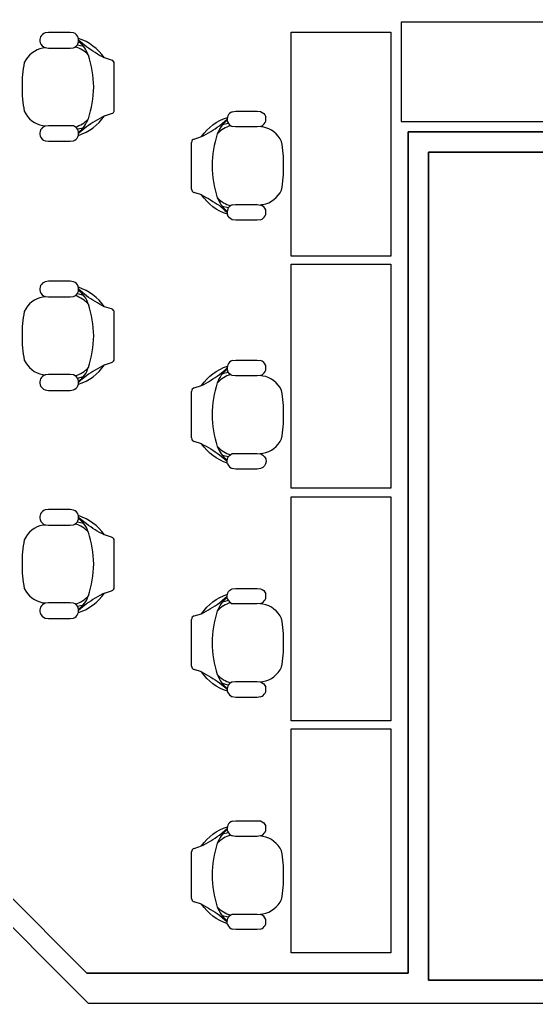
# Model space of a CAD drawing. Header units: inches. Extents: x 0 to 165, y 0 to 113.
# Drawn here: x 96.43 to 106.81, y 25.79 to 45.61 of the extents above; entities that cross this region are included whole.
import ezdxf

# ---------------------------------------------------------------- set-up
doc = ezdxf.new("R2010")
doc.units = ezdxf.units.IN
doc.header["$MEASUREMENT"] = 0
for name, color, linetype in [('COE', 2, 'Continuous'), ('Furnishings', 7, 'Continuous'), ('IntWalls', 5, 'Continuous')]:
    doc.layers.add(name, color=color, linetype=linetype)

msp = doc.modelspace()

# ---------------------------------------------------------------- linework, layer by layer
at = {"layer": 'COE'}
for points in [[(89.7, 97.98), (125.427, 97.98), (125.427, 96.419), (127.255, 96.419), (127.255, 22.914), (125.427, 22.914), (125.427, 21.357), (89.617, 21.357), (89.617, 26.496), (88.95, 26.496), (88.95, 30.445), (93.216, 30.445), (97.807, 25.85), (116.764, 25.85), (120.89, 29.975), (120.89, 45.28), (121.396, 45.28), (121.363, 88.884), (117.394, 92.854), (94.06, 92.862), (94.06, 89.671), (89.7, 89.671)], [(94.253, 63.973), (94.253, 61.001), (91.421, 61.001), (91.421, 46.552), (94.361, 46.552), (94.361, 29.872), (97.778, 26.455), (104.238, 26.455), (104.238, 43.353), (120.486, 43.353), (120.486, 45.688), (120.988, 45.688), (120.988, 63.973)], [(104.646, 42.945), (104.646, 26.311), (116.574, 26.311), (120.433, 30.165), (120.433, 42.945)]]:
    msp.add_lwpolyline(points, close=True, dxfattribs=at)
at = {"layer": 'Furnishings'}
for points in [[(106.219, 43.563), (108.595, 43.563), (108.595, 45.56), (104.094, 45.56), (104.094, 43.563)], [(103.884, 43.234), (103.884, 40.858), (101.883, 40.858), (101.883, 45.358), (103.884, 45.358)], [(103.884, 38.569), (103.884, 36.193), (101.883, 36.193), (101.883, 40.693), (103.884, 40.693)], [(103.884, 33.903), (103.884, 31.524), (101.883, 31.524), (101.883, 36.024), (103.884, 36.024)], [(103.884, 29.234), (103.884, 26.858), (101.883, 26.858), (101.883, 31.359), (103.884, 31.359)]]:
    msp.add_lwpolyline(points, close=True, dxfattribs=at)
for points in [[(96.942, 45.045), (97.008, 45.037), (97.445, 45.037), (97.51, 45.041, 0.402597), (97.605, 45.247, 0.228269), (97.51, 45.342), (97.445, 45.35), (97.012, 45.35), (96.942, 45.342)], [(98.276, 44.794), (98.132, 44.839, 0.165518), (97.609, 45.231)], [(98.128, 44.839, -0.032627), (97.77, 45.062), (97.659, 45.152), (97.613, 45.194)], [(97.547, 43.452, 0.139506), (97.811, 43.617, 0.071387), (97.918, 44.255, 0.071727), (97.811, 44.897, 0.139517), (97.547, 45.062)], [(96.522, 44.745, 0.063097), (96.481, 44.259, 0.063099), (96.522, 43.769)], [(97.609, 43.283, 0.16922), (98.132, 43.674), (98.276, 43.72)], [(98.132, 43.674, 0.036167), (97.77, 43.452), (97.659, 43.361), (97.613, 43.32)], [(99.936, 43.209), (100.084, 43.258, -0.166989), (100.603, 43.645)], [(100.084, 43.258, 0.039109), (100.442, 43.477), (100.553, 43.567), (100.599, 43.608)], [(100.701, 43.757), (100.771, 43.769), (101.2, 43.769), (101.27, 43.761, -0.239977), (101.373, 43.658)], [(100.669, 43.477, 0.143246), (100.401, 43.312, 0.068265), (100.294, 42.674, 0.067057), (100.401, 42.031, 0.133974), (100.669, 41.867)], [(101.315, 41.895, 0.246948), (101.69, 42.184, 0.063108), (101.731, 42.674, 0.064177), (101.69, 43.16, 0.250762), (101.315, 43.452)], [(100.603, 41.698, -0.166348), (100.084, 42.089), (99.936, 42.134)], [(100.084, 42.089, -0.026523), (100.442, 41.871), (100.553, 41.776), (100.599, 41.739)], [(101.27, 41.587), (101.2, 41.578), (100.771, 41.578), (100.701, 41.587, -0.195665), (100.607, 41.681)], [(98.276, 39.796), (98.132, 39.841, 0.165518), (97.609, 40.232)], [(96.897, 40.034, 0.246954), (96.522, 39.746, 0.063099), (96.481, 39.256, 0.064169), (96.522, 38.77, 0.250751), (96.897, 38.478)], [(97.547, 38.453, 0.139519), (97.811, 38.618, 0.072962), (97.918, 39.256, 0.072964), (97.811, 39.894, 0.13008), (97.547, 40.063)], [(98.128, 39.841, -0.03281), (97.77, 40.059), (97.659, 40.154), (97.613, 40.191)], [(97.609, 38.284, 0.173657), (98.132, 38.671), (98.276, 38.721)], [(98.132, 38.671, 0.036331), (97.77, 38.453), (97.659, 38.363), (97.613, 38.321)], [(99.936, 38.21), (100.084, 38.256, -0.166355), (100.603, 38.647)], [(96.942, 38.169), (97.012, 38.161), (97.445, 38.161), (97.51, 38.169, 0.402589), (97.605, 38.375, 0.228312), (97.51, 38.47), (97.445, 38.478), (97.008, 38.478), (96.942, 38.47)], [(100.084, 38.256, 0.032609), (100.442, 38.478), (100.553, 38.569), (100.599, 38.61)], [(100.599, 38.581, 0.160885), (100.401, 38.313, 0.067056), (100.294, 37.671, 0.067475), (100.401, 37.033, 0.143248), (100.669, 36.868)], [(101.27, 38.461), (101.204, 38.453), (100.767, 38.453), (100.701, 38.457, -0.195659), (100.607, 38.552)], [(101.69, 37.185, 0.063107), (101.731, 37.671, 0.063109), (101.69, 38.161)], [(100.603, 36.699, -0.163161), (100.084, 37.086), (99.936, 37.136)], [(100.084, 37.086, -0.039109), (100.442, 36.868), (100.553, 36.777), (100.599, 36.736)], [(100.607, 36.683, -0.402612), (100.701, 36.889), (100.767, 36.893), (101.204, 36.893), (101.273, 36.883, -0.734418), (101.27, 36.588), (101.2, 36.58), (100.771, 36.58), (100.701, 36.588)], [(97.547, 33.866, 0.13011), (97.811, 34.031, 0.071725), (97.918, 34.673, 0.072961), (97.811, 35.312, 0.139534), (97.547, 35.476)], [(98.276, 35.209), (98.132, 35.258, 0.166128), (97.609, 35.645)], [(98.128, 35.258, -0.039099), (97.77, 35.476), (97.659, 35.567), (97.613, 35.608)], [(96.897, 35.452, 0.250749), (96.522, 35.159, 0.063631), (96.481, 34.673, 0.0631), (96.522, 34.183, 0.246952), (96.897, 33.895)], [(97.609, 33.698, 0.169221), (98.132, 34.089), (98.276, 34.134)], [(98.132, 34.089, 0.030058), (97.77, 33.87), (97.659, 33.776), (97.613, 33.739)], [(100.607, 33.969, -0.402612), (100.701, 34.175), (100.771, 34.183), (101.2, 34.183), (101.27, 34.175, -0.229223), (101.373, 34.076)], [(96.942, 33.586), (97.012, 33.578), (97.445, 33.578), (97.51, 33.586, 0.402589), (97.605, 33.792, 0.228286), (97.51, 33.887), (97.445, 33.891), (97.008, 33.891), (96.942, 33.883, 0.432213), (96.843, 33.689)], [(99.936, 33.628), (100.084, 33.673, -0.166356), (100.603, 34.064)], [(100.084, 33.673, 0.026523), (100.442, 33.891), (100.553, 33.986), (100.599, 34.023)], [(100.669, 33.895, 0.133989), (100.401, 33.73, 0.067055), (100.294, 33.088, 0.068263), (100.401, 32.45, 0.143261), (100.669, 32.285)], [(101.315, 32.31, 0.250759), (101.69, 32.602, 0.06364), (101.731, 33.088, 0.06311), (101.69, 33.578, 0.246936), (101.315, 33.866)], [(100.603, 32.116, -0.166983), (100.084, 32.503), (99.936, 32.553)], [(100.084, 32.503, -0.039109), (100.442, 32.285), (100.553, 32.195), (100.599, 32.153)], [(100.701, 32.302), (100.767, 32.31), (101.204, 32.31), (101.27, 32.302, -0.239977), (101.373, 32.199)], [(99.936, 28.958), (100.084, 29.008, -0.167001), (100.603, 29.395)], [(100.084, 29.008, 0.039089), (100.442, 29.226), (100.553, 29.317), (100.599, 29.358)], [(100.701, 29.506), (100.771, 29.514), (101.2, 29.514), (101.27, 29.51, -0.239977), (101.373, 29.407)], [(100.669, 29.226, 0.143274), (100.401, 29.061, 0.067474), (100.294, 28.423, 0.067055), (100.401, 27.781, 0.126432), (100.669, 27.616)], [(101.315, 27.645, 0.246938), (101.69, 27.933, 0.063109), (101.731, 28.423, 0.063642), (101.69, 28.909)], [(100.603, 27.447, -0.166355), (100.084, 27.838), (99.936, 27.884)], [(100.084, 27.838, -0.026523), (100.442, 27.62), (100.553, 27.525), (100.599, 27.484)], [(100.607, 27.431, -0.402631), (100.701, 27.637), (100.767, 27.641), (101.204, 27.641), (101.27, 27.632)]]:
    msp.add_lwpolyline(points, format="xyb", dxfattribs=at)
for points in [[(97.56, 45.058), (97.56, 45.07)], [(97.589, 45.103), (97.712, 45.078)], [(98.33, 44.255), (98.33, 44.724)], [(98.33, 43.79), (98.33, 44.259)], [(97.51, 43.472), (97.445, 43.477), (97.008, 43.477), (96.942, 43.468)], [(97.56, 43.456), (97.56, 43.444)], [(97.589, 43.411), (97.712, 43.435)], [(100.623, 43.522), (100.5, 43.493)], [(100.652, 43.472), (100.656, 43.489)], [(101.27, 43.46), (101.204, 43.452), (100.767, 43.452), (100.701, 43.46)], [(96.942, 43.172), (97.012, 43.164), (97.445, 43.164), (97.51, 43.172)], [(99.882, 42.204), (99.882, 42.674), (99.882, 43.143)], [(100.623, 41.825), (100.5, 41.854)], [(100.652, 41.871), (100.656, 41.858)], [(100.701, 41.887), (100.767, 41.891), (101.204, 41.891), (101.27, 41.883)], [(97.51, 40.343), (97.445, 40.351), (97.012, 40.351), (96.942, 40.343)], [(96.942, 40.043), (97.008, 40.038), (97.445, 40.038), (97.51, 40.043)], [(97.56, 40.055), (97.56, 40.071)], [(97.589, 40.104), (97.712, 40.076)], [(98.33, 38.787), (98.33, 39.256), (98.33, 39.726)], [(100.701, 38.758), (100.771, 38.766), (101.2, 38.766), (101.27, 38.758)], [(97.56, 38.457), (97.56, 38.441)], [(100.623, 38.519), (100.5, 38.494)], [(100.652, 38.474), (100.656, 38.486)], [(97.589, 38.408), (97.712, 38.437)], [(99.882, 37.206), (99.882, 37.671), (99.882, 38.14)], [(100.652, 36.872), (100.656, 36.86)], [(100.623, 36.827), (100.5, 36.852)], [(97.51, 35.756), (97.445, 35.769), (97.012, 35.769), (96.942, 35.76)], [(97.56, 35.472), (97.56, 35.489)], [(97.589, 35.522), (97.712, 35.493)], [(96.942, 35.46), (97.008, 35.452), (97.445, 35.452), (97.51, 35.46)], [(98.33, 34.204), (98.33, 34.673), (98.33, 35.143)], [(100.623, 33.936), (100.5, 33.908)], [(100.652, 33.891), (100.656, 33.903)], [(97.56, 33.87), (97.56, 33.858)], [(97.589, 33.825), (97.712, 33.854)], [(101.27, 33.879), (101.204, 33.87), (100.767, 33.87), (100.701, 33.875)], [(99.882, 32.619), (99.882, 33.088), (99.882, 33.558)], [(100.623, 32.24), (100.5, 32.269)], [(100.652, 32.289), (100.656, 32.277)], [(101.27, 32.001), (101.2, 31.993), (100.771, 31.993), (100.701, 32.005)], [(100.623, 29.271), (100.5, 29.242)], [(100.652, 29.222), (100.656, 29.234)], [(101.27, 29.209), (101.204, 29.201), (100.767, 29.201), (100.701, 29.209)], [(99.882, 27.954), (99.882, 28.423), (99.882, 28.888)], [(100.623, 27.575), (100.5, 27.604)], [(100.652, 27.62), (100.656, 27.608)], [(101.27, 27.336), (101.2, 27.328), (100.771, 27.328), (100.701, 27.336)]]:
    msp.add_lwpolyline(points, dxfattribs=at)
for centre, radius, start, end in [((97.324, 44.752), 0.504, 16.7457, 54.994), ((97.324, 43.762), 0.504, 305.0061, 343.253), ((100.903, 43.162), 0.52, 125.8432, 163.2459), ((100.903, 42.185), 0.52, 196.7538, 234.1559), ((97.327, 39.758), 0.499, 15.9175, 54.9934), ((97.327, 38.755), 0.499, 305.0085, 344.0806), ((97.327, 35.175), 0.499, 15.9203, 54.9906), ((97.327, 34.172), 0.499, 305.0075, 344.0815), ((100.903, 33.576), 0.52, 125.846, 163.2431), ((100.903, 32.6), 0.52, 196.756, 234.155), ((100.903, 28.911), 0.52, 125.8432, 163.2459), ((100.907, 27.94), 0.527, 197.591, 234.1486)]:
    msp.add_arc(centre, radius, start, end, dxfattribs=at)
for points in [[(96.942, 45.342), (96.86, 45.317), (96.815, 45.227), (96.843, 45.144)], [(96.897, 45.033), (96.732, 45.008), (96.592, 44.897), (96.522, 44.745)], [(96.843, 45.144), (96.856, 45.099), (96.893, 45.062), (96.942, 45.045)], [(96.95, 45.041), (96.934, 45.041), (96.918, 45.037), (96.897, 45.033)], [(98.33, 44.724), (98.33, 44.757), (98.309, 44.786), (98.276, 44.794)], [(96.522, 43.769), (96.592, 43.617), (96.732, 43.505), (96.897, 43.481)], [(98.276, 43.72), (98.309, 43.728), (98.33, 43.757), (98.33, 43.79)], [(100.701, 43.757), (100.619, 43.728), (100.578, 43.637), (100.607, 43.555)], [(101.27, 43.46), (101.352, 43.489), (101.397, 43.575), (101.373, 43.658)], [(96.942, 43.468), (96.86, 43.444), (96.815, 43.353), (96.843, 43.271)], [(96.897, 43.481), (96.918, 43.477), (96.934, 43.472), (96.95, 43.472)], [(97.605, 43.378), (97.589, 43.419), (97.556, 43.456), (97.51, 43.472)], [(100.607, 43.555), (100.623, 43.51), (100.66, 43.477), (100.701, 43.46)], [(101.315, 43.452), (101.299, 43.452), (101.278, 43.456), (101.261, 43.46)], [(96.843, 43.271), (96.856, 43.225), (96.893, 43.184), (96.942, 43.172)], [(97.51, 43.172), (97.593, 43.201), (97.634, 43.295), (97.605, 43.378)], [(99.936, 43.209), (99.903, 43.201), (99.882, 43.172), (99.882, 43.143)], [(99.882, 42.204), (99.882, 42.171), (99.903, 42.143), (99.936, 42.134)], [(100.701, 41.887), (100.619, 41.858), (100.578, 41.764), (100.607, 41.681)], [(101.261, 41.887), (101.278, 41.891), (101.299, 41.891), (101.315, 41.895)], [(101.373, 41.784), (101.356, 41.834), (101.319, 41.871), (101.27, 41.883)], [(101.27, 41.587), (101.352, 41.611), (101.397, 41.702), (101.373, 41.784)], [(96.942, 40.343), (96.86, 40.314), (96.815, 40.228), (96.843, 40.146)], [(97.605, 40.248), (97.589, 40.29), (97.556, 40.327), (97.51, 40.343)], [(97.51, 40.043), (97.593, 40.071), (97.634, 40.166), (97.605, 40.248)], [(96.843, 40.146), (96.856, 40.096), (96.893, 40.059), (96.942, 40.043)], [(96.95, 40.043), (96.934, 40.038), (96.918, 40.038), (96.897, 40.034)], [(98.33, 39.726), (98.33, 39.758), (98.309, 39.783), (98.276, 39.796)], [(98.276, 38.721), (98.309, 38.729), (98.33, 38.758), (98.33, 38.787)], [(100.701, 38.758), (100.619, 38.729), (100.578, 38.634), (100.607, 38.552)], [(101.373, 38.659), (101.356, 38.704), (101.319, 38.746), (101.27, 38.758)], [(101.27, 38.461), (101.352, 38.486), (101.397, 38.577), (101.373, 38.659)], [(96.942, 38.47), (96.86, 38.441), (96.815, 38.354), (96.843, 38.272)], [(96.897, 38.478), (96.918, 38.478), (96.934, 38.474), (96.95, 38.47)], [(100.669, 38.478), (100.566, 38.445), (100.475, 38.391), (100.405, 38.313)], [(101.315, 38.449), (101.299, 38.453), (101.278, 38.457), (101.261, 38.457)], [(101.69, 38.161), (101.62, 38.313), (101.48, 38.424), (101.315, 38.449)], [(96.843, 38.272), (96.856, 38.223), (96.893, 38.186), (96.942, 38.169)], [(99.936, 38.21), (99.903, 38.202), (99.882, 38.173), (99.882, 38.14)], [(99.882, 37.206), (99.882, 37.173), (99.903, 37.144), (99.936, 37.136)], [(101.315, 36.897), (101.48, 36.922), (101.62, 37.033), (101.69, 37.185)], [(100.405, 37.033), (100.438, 36.926), (100.508, 36.827), (100.599, 36.765)], [(101.261, 36.889), (101.278, 36.889), (101.299, 36.893), (101.315, 36.897)], [(100.607, 36.683), (100.623, 36.637), (100.66, 36.604), (100.701, 36.588)], [(96.942, 35.76), (96.86, 35.732), (96.815, 35.645), (96.843, 35.563)], [(97.605, 35.666), (97.589, 35.707), (97.556, 35.744), (97.51, 35.756)], [(96.843, 35.563), (96.856, 35.513), (96.893, 35.476), (96.942, 35.46)], [(97.51, 35.46), (97.593, 35.489), (97.634, 35.579), (97.605, 35.666)], [(96.95, 35.46), (96.934, 35.456), (96.918, 35.452), (96.897, 35.452)], [(98.33, 35.143), (98.33, 35.172), (98.309, 35.2), (98.276, 35.209)], [(98.276, 34.134), (98.309, 34.142), (98.33, 34.171), (98.33, 34.204)], [(96.897, 33.895), (96.918, 33.891), (96.934, 33.891), (96.95, 33.887)], [(100.607, 33.969), (100.623, 33.924), (100.66, 33.891), (100.701, 33.875)], [(101.27, 33.879), (101.352, 33.903), (101.397, 33.994), (101.373, 34.076)], [(101.315, 33.866), (101.299, 33.87), (101.278, 33.87), (101.261, 33.875)], [(96.843, 33.689), (96.856, 33.64), (96.893, 33.603), (96.942, 33.586)], [(99.936, 33.628), (99.903, 33.619), (99.882, 33.59), (99.882, 33.558)], [(99.882, 32.619), (99.882, 32.59), (99.903, 32.561), (99.936, 32.553)], [(101.261, 32.302), (101.278, 32.306), (101.299, 32.31), (101.315, 32.31)], [(100.701, 32.302), (100.619, 32.273), (100.578, 32.182), (100.607, 32.1)], [(101.27, 32.001), (101.352, 32.03), (101.397, 32.116), (101.373, 32.199)], [(100.607, 32.1), (100.623, 32.055), (100.66, 32.022), (100.701, 32.005)], [(100.701, 29.506), (100.619, 29.477), (100.578, 29.387), (100.607, 29.304)], [(101.27, 29.209), (101.352, 29.238), (101.397, 29.325), (101.373, 29.407)], [(100.607, 29.304), (100.623, 29.259), (100.66, 29.226), (100.701, 29.209)], [(101.315, 29.197), (101.299, 29.201), (101.278, 29.205), (101.261, 29.209)], [(101.69, 28.909), (101.62, 29.061), (101.48, 29.172), (101.315, 29.197)], [(99.936, 28.958), (99.903, 28.95), (99.882, 28.921), (99.882, 28.888)], [(99.882, 27.954), (99.882, 27.921), (99.903, 27.892), (99.936, 27.884)], [(101.261, 27.637), (101.278, 27.641), (101.299, 27.641), (101.315, 27.645)], [(101.373, 27.534), (101.356, 27.579), (101.319, 27.62), (101.27, 27.632)], [(100.607, 27.431), (100.623, 27.385), (100.66, 27.352), (100.701, 27.336)], [(101.27, 27.336), (101.352, 27.361), (101.397, 27.451), (101.373, 27.534)]]:
    msp.add_open_spline(points, degree=3, dxfattribs=at)
at = {"layer": 'IntWalls'}
for points in [[(93.216, 30.445), (97.807, 25.85), (116.764, 25.85), (117.233, 26.319), (116.908, 26.644), (116.574, 26.311), (104.646, 26.311), (104.646, 42.945), (120.433, 42.945), (120.433, 30.165), (119.267, 28.999), (119.588, 28.674), (120.89, 29.975), (120.89, 42.945), (120.89, 45.28), (121.396, 45.28), (121.396, 46.021)], [(120.486, 45.688), (120.486, 43.353), (104.238, 43.353), (104.238, 26.455), (100.78, 26.455), (97.778, 26.455), (94.361, 29.872)]]:
    msp.add_lwpolyline(points, dxfattribs=at)

doc.saveas('drawing.dxf')
